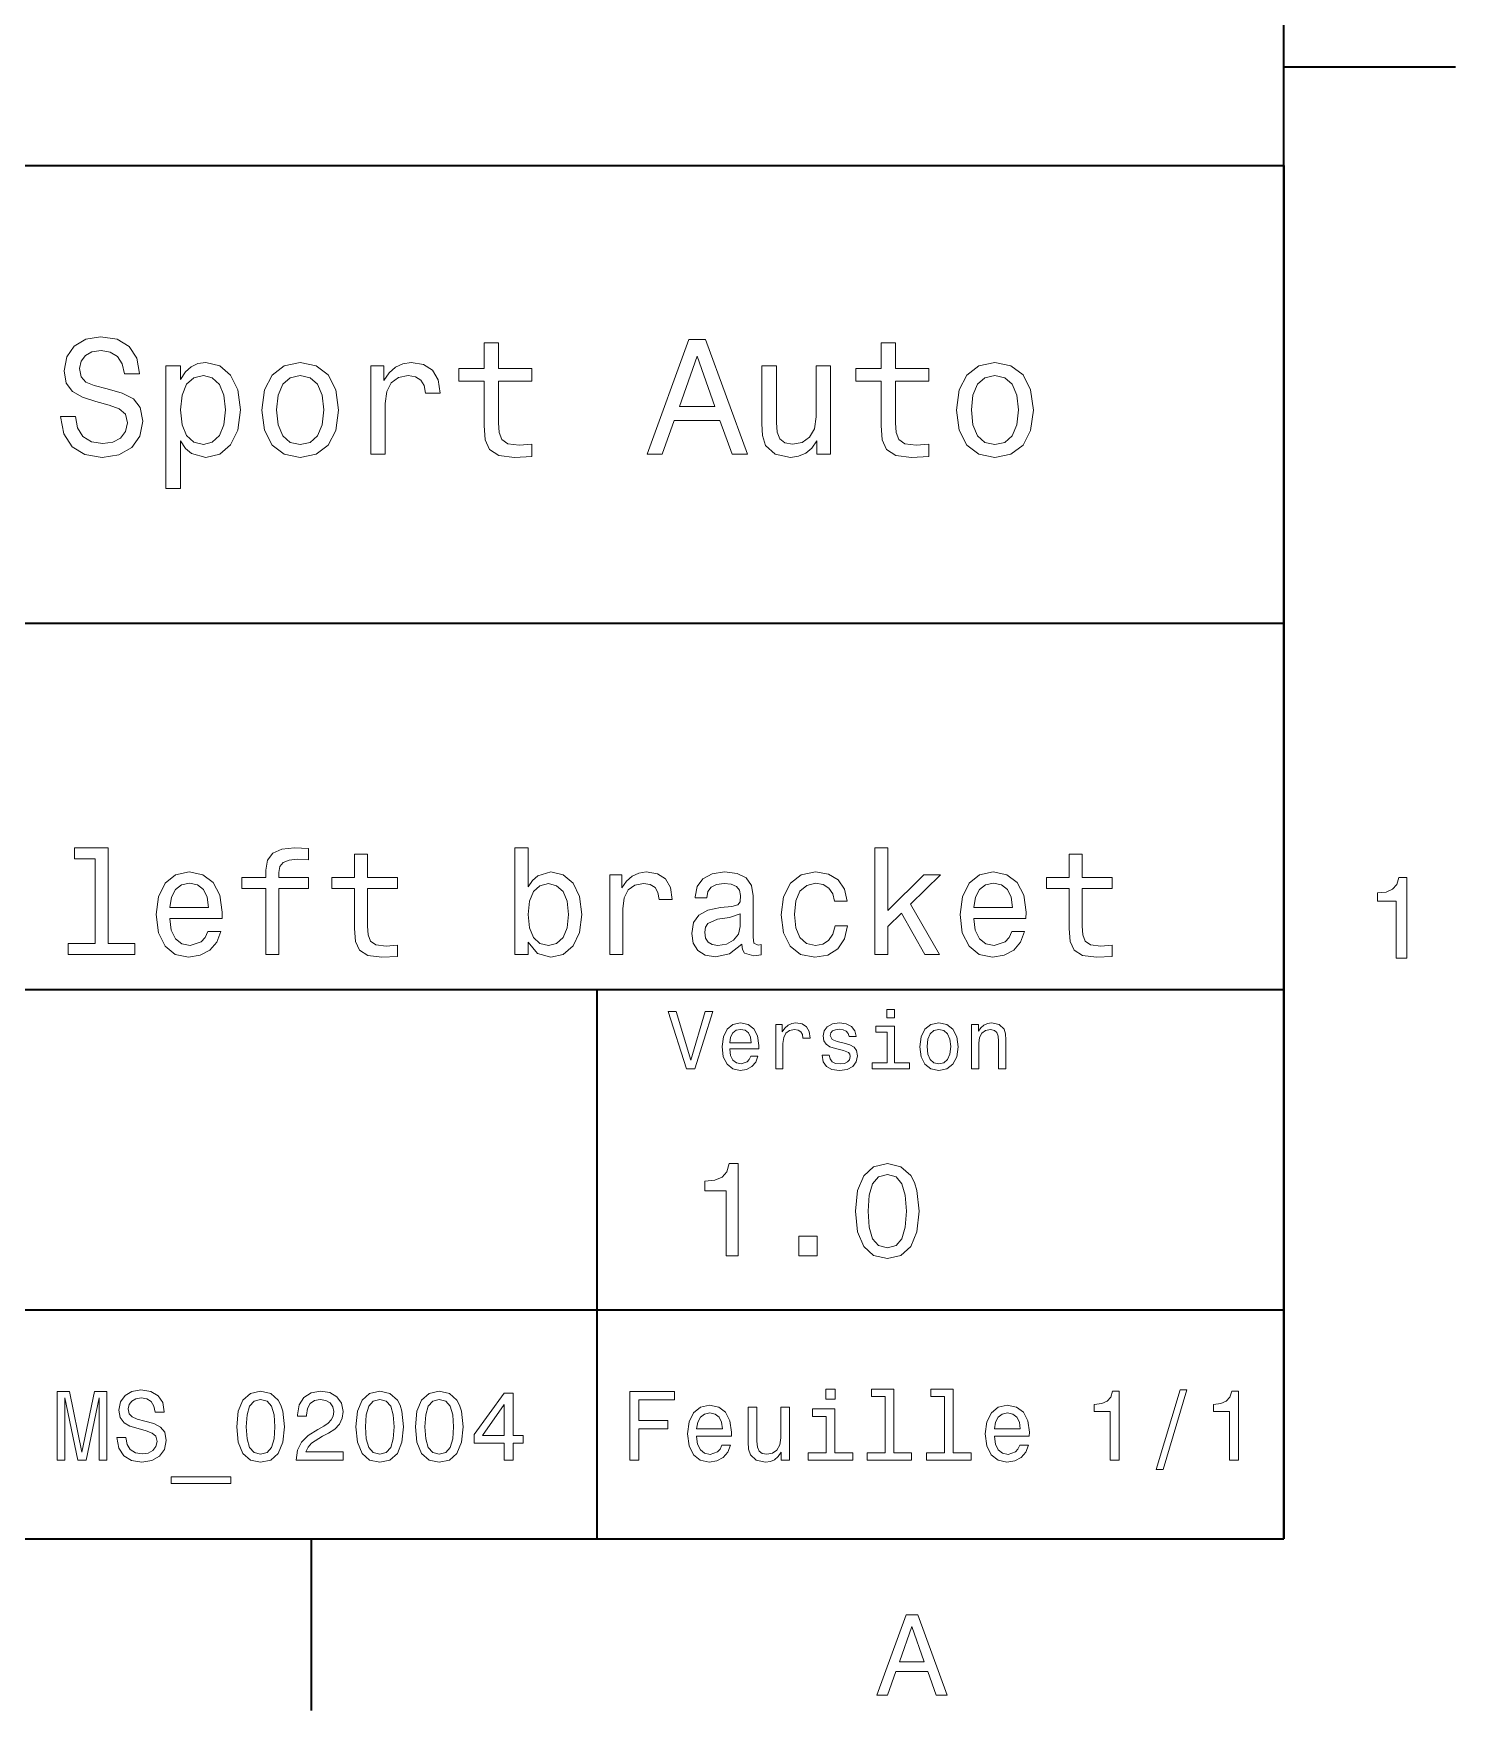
# Model space of a CAD drawing. Extents: x 0 to 420, y 0 to 297.
# Drawn here: x 355.4 to 417.5, y 2.5 to 75.8 of the extents above; entities that cross this region are included whole.
import ezdxf

# ---------------------------------------------------------------- set-up
doc = ezdxf.new("R2010")
doc.units = 0

msp = doc.modelspace()

# ---------------------------------------------------------------- linework, layer by layer
at = {"color": 7, "lineweight": 35}
for p, q in [((410, 10), (410, 287)), ((220, 70), (410, 70)), ((410, 70), (410, 10)), ((285, 50), (410, 50)), ((285, 34), (410, 34)), ((380, 10), (380, 34)), ((285, 20), (410, 20)), ((10, 10), (410, 10)), ((220, 10), (410, 10))]:
    msp.add_line(p, q, dxfattribs=at)
at = {"color": 7, "lineweight": 35, "ltscale": 0.1875}
for p, q in [((410, 74.300003), (417.5, 74.300003)), ((367.5, 10), (367.5, 2.5))]:
    msp.add_line(p, q, dxfattribs=at)
at = {"color": 7, "lineweight": 13}
for points in [[(357.20462, 59.030979), (356.549011, 59.030979), (356.693085, 58.267288), (357.053314, 57.70533), (357.608063, 57.366714), (358.357361, 57.244236), (359.099426, 57.359509), (359.654175, 57.67651), (360.007202, 58.17363), (360.136902, 58.82925), (360.028809, 59.420029), (359.726227, 59.801872), (359.236328, 60.054031), (358.580688, 60.241352), (358.018738, 60.378242), (357.651306, 60.536743), (357.442383, 60.767288), (357.377533, 61.127522), (357.442383, 61.451729), (357.6297, 61.696686), (357.917877, 61.862389), (358.314117, 61.920029), (358.71759, 61.84798), (359.034576, 61.653458), (359.24353, 61.32925), (359.344391, 60.889767), (360, 60.889767), (360, 60.904179), (359.884735, 61.581409), (359.546112, 62.085732), (359.01297, 62.402737), (358.292511, 62.510807), (357.644104, 62.402737), (357.139771, 62.100143), (356.815552, 61.631844), (356.700287, 61.026657), (356.793945, 60.486309), (357.067719, 60.118874), (357.5, 59.873917), (358.09079, 59.6866), (358.674347, 59.520893), (359.113831, 59.362389), (359.380402, 59.131844), (359.47406, 58.757202), (359.387604, 58.375359), (359.164276, 58.087173), (358.825653, 57.907059), (358.386169, 57.849422), (357.896271, 57.928673), (357.521606, 58.159222), (357.283875, 58.533859)], [(382.175781, 57.381123), (382.838623, 57.381123), (383.364563, 58.850864), (385.360229, 58.850864), (385.886169, 57.381123), (386.563416, 57.381123), (384.733429, 62.388329), (383.998566, 62.388329)], [(375.050415, 60.579971), (375.050415, 58.64193), (375.093658, 58.015129), (375.29538, 57.582851), (375.698853, 57.330688), (376.383301, 57.244236), (377.132568, 57.280258), (377.132568, 57.827808), (376.585022, 57.78458), (376.087891, 57.842216), (375.82132, 58.022331), (375.706055, 58.324928), (375.684448, 58.75), (375.684448, 60.579971), (377.132568, 60.579971), (377.132568, 61.120316), (375.684448, 61.120316), (375.684448, 62.251438), (375.050415, 62.251438), (375.050415, 61.120316), (373.955322, 61.120316), (373.955322, 60.579971)], [(383.595093, 59.463257), (384.365997, 61.667866), (385.136902, 59.463257)], [(392.399109, 60.579971), (392.399109, 58.64193), (392.442352, 58.015129), (392.644073, 57.582851), (393.047546, 57.330688), (393.731995, 57.244236), (394.481262, 57.280258), (394.481262, 57.827808), (393.933716, 57.78458), (393.436584, 57.842216), (393.170013, 58.022331), (393.054749, 58.324928), (393.033142, 58.75), (393.033142, 60.579971), (394.481262, 60.579971), (394.481262, 61.120316), (393.033142, 61.120316), (393.033142, 62.251438), (392.399109, 62.251438), (392.399109, 61.120316), (391.304016, 61.120316), (391.304016, 60.579971)], [(361.786743, 60.652016), (361.786743, 61.25), (361.15274, 61.25), (361.15274, 55.882565), (361.786743, 55.882565), (361.786743, 57.971901), (362.010101, 57.633286), (362.262268, 57.409943), (362.896271, 57.244236), (363.501465, 57.381123), (363.976959, 57.791786), (364.286743, 58.440201), (364.402039, 59.319164), (364.286743, 60.190922), (363.976959, 60.839336), (363.501465, 61.242794), (362.896271, 61.386887), (362.550446, 61.343658), (362.255066, 61.206772), (362.002899, 60.976223)], [(362.788208, 57.8134), (362.363129, 57.907059), (362.053314, 58.195244), (361.858795, 58.663544), (361.793945, 59.319164), (361.858795, 59.967579), (362.053314, 60.435879), (362.363129, 60.716858), (362.788208, 60.817722), (363.177246, 60.716858), (363.48703, 60.428673), (363.68158, 59.960373), (363.753601, 59.319164), (363.68158, 58.67075), (363.48703, 58.195244), (363.177246, 57.907059)], [(365.338623, 59.311958), (365.453888, 58.432995), (365.785309, 57.78458), (366.311249, 57.381123), (367.017303, 57.244236), (367.716125, 57.381123), (368.242065, 57.777374), (368.573486, 58.425793), (368.695984, 59.311958), (368.573486, 60.190922), (368.242065, 60.846542), (367.716125, 61.242794), (367.017303, 61.386887), (366.311249, 61.242794), (365.785309, 60.839336), (365.453888, 60.190922)], [(365.98703, 59.319164), (366.05188, 59.967579), (366.253601, 60.435879), (366.57782, 60.72406), (367.017303, 60.824928), (367.449585, 60.72406), (367.773773, 60.443081), (367.975525, 59.967579), (368.047546, 59.319164), (367.975525, 58.663544), (367.773773, 58.188038), (367.449585, 57.899853), (367.017303, 57.806194), (366.57782, 57.899853), (366.253601, 58.188038), (366.05188, 58.663544)], [(370.100861, 57.381123), (370.734863, 57.381123), (370.734863, 59.592937), (370.799713, 60.12608), (370.994232, 60.507923), (371.311249, 60.738472), (371.736328, 60.817722), (372.053314, 60.767288), (372.291077, 60.623199), (372.435181, 60.378242), (372.485596, 60.046829), (373.126801, 60.046829), (373.040344, 60.630402), (372.802612, 61.048271), (372.406342, 61.30043), (371.865997, 61.386887), (371.498566, 61.32925), (371.181549, 61.185158), (370.900574, 60.940201), (370.677246, 60.608788), (370.677246, 61.25), (370.100861, 61.25)], [(390.194519, 61.25), (389.560516, 61.25), (389.560516, 59.016571), (389.488464, 58.497837), (389.279541, 58.123196), (388.955322, 57.892651), (388.530243, 57.820602), (388.19165, 57.878242), (387.975494, 58.051151), (387.853027, 58.346542), (387.824219, 58.764408), (387.824219, 61.25), (387.190186, 61.25), (387.190186, 58.706772), (387.211792, 58.195244), (387.348694, 57.770172), (387.766571, 57.381123), (388.436584, 57.244236), (388.796814, 57.294666), (389.106628, 57.424351), (389.373199, 57.647694), (389.589325, 57.971901), (389.589325, 57.381123), (390.194519, 57.381123)], [(395.698853, 59.311958), (395.814117, 58.432995), (396.145508, 57.78458), (396.671448, 57.381123), (397.377502, 57.244236), (398.076355, 57.381123), (398.602295, 57.777374), (398.933716, 58.425793), (399.056183, 59.311958), (398.933716, 60.190922), (398.602295, 60.846542), (398.076355, 61.242794), (397.377502, 61.386887), (396.671448, 61.242794), (396.145508, 60.839336), (395.814117, 60.190922)], [(396.34726, 59.319164), (396.412109, 59.967579), (396.613831, 60.435879), (396.938019, 60.72406), (397.377502, 60.824928), (397.809784, 60.72406), (398.134003, 60.443081), (398.335724, 59.967579), (398.407776, 59.319164), (398.335724, 58.663544), (398.134003, 58.188038), (397.809784, 57.899853), (397.377502, 57.806194), (396.938019, 57.899853), (396.613831, 58.188038), (396.412109, 58.663544)], [(358.051147, 39.706051), (358.051147, 36.010086), (356.877533, 36.010086), (356.877533, 35.530258), (359.78891, 35.530258), (359.78891, 36.010086), (358.621765, 36.010086), (358.621765, 40.185879), (357.156342, 40.185879), (357.156342, 39.706051)], [(365.514404, 38.409222), (365.514404, 35.530258), (366.085022, 35.530258), (366.085022, 38.409222), (367.381836, 38.409222), (367.381836, 38.895531), (366.085022, 38.895531), (366.085022, 39.109509), (366.130402, 39.368874), (366.279541, 39.543945), (366.53241, 39.647694), (366.895538, 39.6866), (367.381836, 39.66066), (367.381836, 40.153458), (366.765869, 40.185879), (366.208221, 40.127522), (365.819153, 39.95245), (365.585754, 39.647694), (365.514404, 39.213257), (365.514404, 38.895531), (364.470459, 38.895531), (364.470459, 38.409222)], [(369.391937, 38.409222), (369.391937, 36.664986), (369.430847, 36.100864), (369.612396, 35.711815), (369.975525, 35.484871), (370.591492, 35.407059), (371.265869, 35.43948), (371.265869, 35.932274), (370.773071, 35.893372), (370.325653, 35.945244), (370.085754, 36.107349), (369.981995, 36.379681), (369.962524, 36.762245), (369.962524, 38.409222), (371.265869, 38.409222), (371.265869, 38.895531), (369.962524, 38.895531), (369.962524, 39.913544), (369.391937, 39.913544), (369.391937, 38.895531), (368.406342, 38.895531), (368.406342, 38.409222)], [(376.971924, 36.068443), (377.393372, 35.569164), (377.970459, 35.407059), (378.515137, 35.530258), (378.949585, 35.899857), (379.221924, 36.489914), (379.325653, 37.274494), (379.221924, 38.059078), (378.943085, 38.642651), (378.515137, 39.005764), (377.970459, 39.135445), (377.399841, 38.966858), (377.166443, 38.759365), (376.971924, 38.480545), (376.971924, 40.185879), (376.401306, 40.185879), (376.401306, 35.530258), (376.971924, 35.530258)], [(392.125366, 35.530258), (392.695984, 35.530258), (392.695984, 36.755764), (393.292511, 37.332851), (394.317017, 35.530258), (394.958923, 35.530258), (393.681549, 37.728386), (394.991364, 39.012245), (394.271606, 39.012245), (392.695984, 37.443081), (392.695984, 40.185879), (392.125366, 40.185879)], [(400.619598, 38.409222), (400.619598, 36.664986), (400.658508, 36.100864), (400.840057, 35.711815), (401.203186, 35.484871), (401.819153, 35.407059), (402.49353, 35.43948), (402.49353, 35.932274), (402.000732, 35.893372), (401.553314, 35.945244), (401.313416, 36.107349), (401.209656, 36.379681), (401.190186, 36.762245), (401.190186, 38.409222), (402.49353, 38.409222), (402.49353, 38.895531), (401.190186, 38.895531), (401.190186, 39.913544), (400.619598, 39.913544), (400.619598, 38.895531), (399.634003, 38.895531), (399.634003, 38.409222)], [(361.319153, 37.105907), (363.601593, 37.105907), (363.608093, 37.371758), (363.504333, 38.117435), (363.219025, 38.675072), (362.765137, 39.012245), (362.162109, 39.135445), (361.572052, 39.005764), (361.118164, 38.642651), (360.826385, 38.052593), (360.722626, 37.274494), (360.819885, 36.476944), (361.111694, 35.893372), (361.559082, 35.530258), (362.142639, 35.407059), (362.648438, 35.491352), (363.063416, 35.711815), (363.368164, 36.061958), (363.543243, 36.528816), (362.979126, 36.528816), (362.862396, 36.269451), (362.693817, 36.074928), (362.213989, 35.919308), (361.844391, 35.990631), (361.565552, 36.217579), (361.384003, 36.587173), (361.319153, 37.086452)], [(380.551147, 35.530258), (381.121765, 35.530258), (381.121765, 37.520893), (381.180115, 38.000721), (381.355194, 38.344379), (381.640503, 38.551872), (382.023071, 38.623199), (382.30835, 38.577808), (382.522339, 38.448124), (382.652039, 38.227665), (382.697418, 37.929394), (383.274506, 37.929394), (383.196686, 38.454609), (382.982727, 38.830692), (382.626099, 39.057636), (382.139771, 39.135445), (381.809082, 39.083572), (381.523773, 38.953888), (381.270905, 38.733429), (381.069885, 38.435158), (381.069885, 39.012245), (380.551147, 39.012245)], [(386.309082, 35.98415), (386.309082, 35.964695), (386.341492, 35.744236), (386.438782, 35.588615), (386.84726, 35.465416), (387.164978, 35.517288), (387.164978, 35.958214), (387.028809, 35.938759), (386.84726, 36.023052), (386.81485, 36.282421), (386.81485, 38.085014), (386.73703, 38.545387), (386.510071, 38.869595), (386.114563, 39.064121), (385.556915, 39.135445), (385.012268, 39.057636), (384.610229, 38.837173), (384.357361, 38.493515), (384.273071, 38.039623), (384.273071, 38.000721), (384.785309, 38.000721), (384.830688, 38.273052), (384.973328, 38.467579), (385.206787, 38.584293), (385.537476, 38.629681), (385.855194, 38.59726), (386.082153, 38.5), (386.218292, 38.331409), (386.263702, 38.09798), (386.237762, 37.825645), (386.134003, 37.68948), (385.874634, 37.624638), (385.388336, 37.572765), (384.830688, 37.456051), (384.43515, 37.248558), (384.201721, 36.924351), (384.130402, 36.444523), (384.195251, 36.016571), (384.39624, 35.698845), (384.720459, 35.497837), (385.167877, 35.426514), (385.770905, 35.562679)], [(390.361664, 37.858067), (390.925781, 37.858067), (390.809082, 38.376801), (390.530273, 38.785301), (390.095825, 39.038185), (389.531708, 39.135445), (388.909241, 39.005764), (388.435883, 38.642651), (388.137604, 38.052593), (388.033875, 37.261528), (388.131134, 36.476944), (388.422913, 35.893372), (388.883301, 35.530258), (389.512268, 35.407059), (390.069885, 35.504322), (390.504333, 35.776657), (390.802612, 36.204609), (390.932281, 36.775215), (390.387604, 36.775215), (390.290344, 36.412102), (390.108795, 36.139767), (389.849426, 35.97118), (389.531708, 35.919308), (389.136169, 36.003601), (388.850861, 36.262966), (388.675781, 36.684437), (388.617432, 37.280979), (388.675781, 37.864552), (388.857361, 38.286022), (389.149139, 38.545387), (389.531708, 38.636166), (389.868896, 38.577808), (390.121765, 38.428673), (390.290344, 38.182274)], [(396.450287, 37.105907), (398.732727, 37.105907), (398.739197, 37.371758), (398.635437, 38.117435), (398.350159, 38.675072), (397.89624, 39.012245), (397.293213, 39.135445), (396.703186, 39.005764), (396.249268, 38.642651), (395.957489, 38.052593), (395.85376, 37.274494), (395.951019, 36.476944), (396.242798, 35.893372), (396.690186, 35.530258), (397.273773, 35.407059), (397.779541, 35.491352), (398.194519, 35.711815), (398.499268, 36.061958), (398.674347, 36.528816), (398.110229, 36.528816), (397.99353, 36.269451), (397.824921, 36.074928), (397.345093, 35.919308), (396.975494, 35.990631), (396.696686, 36.217579), (396.515137, 36.587173), (396.450287, 37.086452)], [(414.909241, 35.366787), (415.368164, 35.366787), (415.368164, 38.892002), (415.025208, 38.892002), (414.934448, 38.584366), (414.752899, 38.377594), (414.475525, 38.256557), (414.092224, 38.216209), (414.092224, 37.858143), (414.909241, 37.858143)], [(361.319153, 37.585735), (361.390503, 38.033138), (361.565552, 38.363831), (361.831421, 38.564842), (362.18158, 38.636166), (362.525208, 38.564842), (362.791077, 38.363831), (362.953186, 38.033138), (363.011536, 37.585735)], [(378.742065, 37.274494), (378.677246, 36.690922), (378.502167, 36.262966), (378.223328, 36.003601), (377.873199, 35.919308), (377.490631, 36.003601), (377.211823, 36.262966), (377.036743, 36.684437), (376.978394, 37.274494), (377.036743, 37.858067), (377.211823, 38.279537), (377.490631, 38.532421), (377.873199, 38.623199), (378.223328, 38.532421), (378.502167, 38.273052), (378.677246, 37.851585)], [(396.450287, 37.585735), (396.521606, 38.033138), (396.696686, 38.363831), (396.962524, 38.564842), (397.312683, 38.636166), (397.656342, 38.564842), (397.92218, 38.363831), (398.08429, 38.033138), (398.142639, 37.585735)], [(386.244232, 36.749279), (386.166443, 36.412102), (385.958923, 36.152737), (385.647705, 35.98415), (385.265137, 35.925793), (385.018738, 35.958214), (384.843658, 36.061958), (384.733429, 36.243515), (384.701019, 36.496395), (384.726929, 36.723343), (384.830688, 36.885445), (385.245667, 37.067001), (385.770905, 37.14481), (386.244232, 37.30043)], [(384.71109, 33.03458), (384.08429, 30.905619), (383.439484, 33.03458), (383.09726, 33.03458), (383.904175, 30.530979), (384.264404, 30.530979), (385.053314, 33.03458)], [(392.992798, 33.117435), (392.657776, 33.117435), (392.657776, 32.757202), (392.992798, 32.757202)], [(385.784576, 31.40634), (387.052582, 31.40634), (387.056183, 31.554033), (386.998566, 31.9683), (386.840057, 32.278099), (386.587891, 32.465416), (386.252869, 32.533859), (385.925079, 32.461815), (385.672913, 32.260086), (385.510803, 31.932276), (385.453156, 31.5), (385.507202, 31.056915), (385.669312, 30.732708), (385.917877, 30.530979), (386.242065, 30.462536), (386.523041, 30.509365), (386.753601, 30.631844), (386.922913, 30.826368), (387.020172, 31.085733), (386.706787, 31.085733), (386.641937, 30.941643), (386.548279, 30.833572), (386.281708, 30.747118), (386.076355, 30.786743), (385.921478, 30.912823), (385.820618, 31.118155), (385.784576, 31.395533)], [(385.784576, 31.672911), (385.824219, 31.921469), (385.921478, 32.105186), (386.069153, 32.216858), (386.263702, 32.256485), (386.45462, 32.216858), (386.602295, 32.105186), (386.692352, 31.921469), (386.724792, 31.672911)], [(387.794678, 30.530979), (388.111664, 30.530979), (388.111664, 31.636887), (388.144104, 31.903458), (388.241364, 32.094379), (388.399841, 32.209652), (388.612396, 32.249279), (388.770905, 32.224064), (388.889771, 32.152016), (388.961823, 32.029537), (388.98703, 31.863832), (389.307648, 31.863832), (389.264404, 32.155621), (389.145538, 32.364552), (388.947418, 32.490635), (388.677246, 32.533859), (388.49353, 32.505043), (388.335022, 32.432995), (388.194519, 32.310516), (388.082855, 32.144814), (388.082855, 32.465416), (387.794678, 32.465416)], [(390.791779, 31.658501), (390.485596, 31.730547), (390.258636, 31.8134), (390.182983, 31.982708), (390.20462, 32.101585), (390.280273, 32.188038), (390.40274, 32.242073), (390.579254, 32.263687), (390.748566, 32.242073), (390.881836, 32.177231), (390.968292, 32.079971), (391.004333, 31.950287), (391.314117, 31.950287), (391.314117, 31.957493), (391.260101, 32.191643), (391.112396, 32.375359), (390.881836, 32.490635), (390.579254, 32.533859), (390.273041, 32.490635), (390.049713, 32.371758), (389.90921, 32.195244), (389.865997, 31.971901), (389.898407, 31.755764), (389.999268, 31.604465), (390.164978, 31.496397), (390.406342, 31.420748), (390.759369, 31.334293), (390.975494, 31.244236), (391.033142, 31.17219), (391.054749, 31.064121), (391.022339, 30.930836), (390.935883, 30.829971), (390.79538, 30.765129), (390.608063, 30.743515), (390.409943, 30.765129), (390.265839, 30.840778), (390.168579, 30.963255), (390.128967, 31.132565), (389.822754, 31.132565), (389.873199, 30.844379), (390.020905, 30.635447), (390.255035, 30.509365), (390.579254, 30.462536), (390.917877, 30.509365), (391.166412, 30.635447), (391.317719, 30.837175), (391.371765, 31.100143), (391.332123, 31.327089), (391.220459, 31.481987), (391.036743, 31.582851)], [(392.981995, 30.79755), (392.981995, 32.400574), (392.167877, 32.400574), (392.167877, 32.130402), (392.664978, 32.130402), (392.664978, 30.79755), (392.016571, 30.79755), (392.016571, 30.530979), (393.637604, 30.530979), (393.637604, 30.79755)], [(394.087891, 31.496397), (394.145538, 31.056915), (394.311249, 30.732708), (394.574219, 30.530979), (394.927246, 30.462536), (395.276672, 30.530979), (395.539612, 30.729107), (395.705322, 31.053314), (395.766571, 31.496397), (395.705322, 31.935879), (395.539612, 32.263687), (395.276672, 32.461815), (394.927246, 32.533859), (394.574219, 32.461815), (394.311249, 32.260086), (394.145538, 31.935879)], [(394.412109, 31.5), (394.444519, 31.824207), (394.54538, 32.058357), (394.707489, 32.20245), (394.927246, 32.25288), (395.143372, 32.20245), (395.305481, 32.061958), (395.406342, 31.824207), (395.442352, 31.5), (395.406342, 31.17219), (395.305481, 30.934437), (395.143372, 30.790344), (394.927246, 30.743515), (394.707489, 30.790344), (394.54538, 30.934437), (394.444519, 31.17219)], [(396.350159, 30.530979), (396.667145, 30.530979), (396.667145, 31.647694), (396.699554, 31.903458), (396.804047, 32.090778), (396.966125, 32.206051), (397.182281, 32.249279), (397.355194, 32.213257), (397.463257, 32.115993), (397.517303, 31.95389), (397.535309, 31.737751), (397.535309, 30.530979), (397.852295, 30.530979), (397.852295, 31.802593), (397.837891, 32.058357), (397.773041, 32.270893), (397.560516, 32.465416), (397.229095, 32.533859), (397.04538, 32.508644), (396.890503, 32.440201), (396.757202, 32.324928), (396.65274, 32.170029), (396.65274, 32.465416), (396.350159, 32.465416)], [(385.631134, 22.360231), (386.155609, 22.360231), (386.155609, 26.38905), (385.763702, 26.38905), (385.659943, 26.037464), (385.452454, 25.801153), (385.135437, 25.662825), (384.697418, 25.616714), (384.697418, 25.207493), (385.631134, 25.207493)], [(391.285309, 24.314121), (391.371765, 23.409224), (391.642639, 22.763689), (392.074921, 22.371759), (392.674347, 22.244957), (393.268005, 22.371759), (393.700287, 22.763689), (393.965424, 23.409224), (394.057648, 24.314121), (393.965424, 25.213257), (393.855896, 25.570606), (393.700287, 25.864553), (393.268005, 26.256485), (392.674347, 26.38905), (392.074921, 26.256485), (391.642639, 25.858791), (391.371765, 25.213257)], [(391.838623, 24.314121), (391.884735, 25.011528), (392.028809, 25.51297), (392.288177, 25.806917), (392.674347, 25.910664), (393.054749, 25.806917), (393.314117, 25.51297), (393.458221, 25.011528), (393.504333, 24.314121), (393.458221, 23.610952), (393.314117, 23.10951), (393.054749, 22.815563), (392.674347, 22.717581), (392.288177, 22.815563), (392.028809, 23.10951), (391.884735, 23.610952)], [(388.806915, 22.360231), (389.602295, 22.360231), (389.602295, 23.219021), (388.806915, 23.219021)], [(356.402008, 13.428675), (356.734863, 13.428675), (356.734863, 16.152018), (357.296814, 13.428675), (357.668579, 13.428675), (358.226227, 16.152018), (358.226227, 13.428675), (358.563385, 13.428675), (358.563385, 16.428675), (358.036011, 16.428675), (357.482697, 13.783141), (356.933716, 16.428675), (356.402008, 16.428675)], [(359.402008, 14.418589), (359.008636, 14.418589), (359.095093, 13.960375), (359.311218, 13.623199), (359.644073, 13.42003), (360.093658, 13.346542), (360.53891, 13.415707), (360.871765, 13.605908), (361.083557, 13.904179), (361.161377, 14.297551), (361.096527, 14.652018), (360.914978, 14.881124), (360.621033, 15.032421), (360.227661, 15.144814), (359.890472, 15.226946), (359.670013, 15.322046), (359.544647, 15.460375), (359.505768, 15.676514), (359.544647, 15.871038), (359.657043, 16.018013), (359.829956, 16.117435), (360.067719, 16.152018), (360.309784, 16.108789), (360.5, 15.992075), (360.625366, 15.797551), (360.685883, 15.533862), (361.079254, 15.533862), (361.079254, 15.542507), (361.010071, 15.948848), (360.806915, 16.251442), (360.48703, 16.441643), (360.054749, 16.506485), (359.66571, 16.441643), (359.363098, 16.260086), (359.168579, 15.979107), (359.099426, 15.615994), (359.155609, 15.291787), (359.319885, 15.071326), (359.579254, 14.924352), (359.933716, 14.81196), (360.283844, 14.712537), (360.547546, 14.617435), (360.707489, 14.479107), (360.763672, 14.254323), (360.711823, 14.025216), (360.577789, 13.852305), (360.374634, 13.744237), (360.110931, 13.709655), (359.816986, 13.757205), (359.592224, 13.895534), (359.449554, 14.120317)], [(364.247833, 14.894093), (364.312683, 14.215418), (364.515839, 13.731268), (364.840057, 13.43732), (365.289612, 13.342219), (365.734863, 13.43732), (366.059082, 13.731268), (366.257904, 14.215418), (366.327087, 14.894093), (366.257904, 15.568444), (366.175781, 15.836456), (366.059082, 16.056917), (365.734863, 16.350864), (365.289612, 16.450289), (364.840057, 16.350864), (364.515839, 16.052593), (364.312683, 15.568444)], [(366.837158, 13.428675), (368.899139, 13.428675), (368.899139, 13.800432), (367.26944, 13.800432), (367.360229, 14.003603), (367.515839, 14.172191), (367.995667, 14.479107), (368.250702, 14.60879), (368.536011, 14.794669), (368.739197, 15.010807), (368.855896, 15.26585), (368.899139, 15.555476), (368.825653, 15.918589), (368.622467, 16.203892), (368.311218, 16.385447), (367.90921, 16.450289), (367.494232, 16.376802), (367.17868, 16.173632), (366.975494, 15.849424), (366.906342, 15.421471), (366.906342, 15.360951), (367.299713, 15.360951), (367.299713, 15.395534), (367.338623, 15.689482), (367.455322, 15.905621), (367.641205, 16.043949), (367.887604, 16.091499), (368.138336, 16.048271), (368.324188, 15.940203), (368.445251, 15.771614), (368.488464, 15.559799), (368.458221, 15.360951), (368.376068, 15.192364), (368.237732, 15.045389), (368.047546, 14.915707), (367.792511, 14.777378), (367.368866, 14.509366), (367.070587, 14.224064), (366.893372, 13.878242), (366.837158, 13.441643)], [(369.452454, 14.894093), (369.517273, 14.215418), (369.720459, 13.731268), (370.044678, 13.43732), (370.494232, 13.342219), (370.939484, 13.43732), (371.263672, 13.731268), (371.462524, 14.215418), (371.531708, 14.894093), (371.462524, 15.568444), (371.380402, 15.836456), (371.263672, 16.056917), (370.939484, 16.350864), (370.494232, 16.450289), (370.044678, 16.350864), (369.720459, 16.052593), (369.517273, 15.568444)], [(372.054749, 14.894093), (372.119598, 14.215418), (372.322754, 13.731268), (372.646973, 13.43732), (373.096527, 13.342219), (373.541779, 13.43732), (373.865997, 13.731268), (374.064819, 14.215418), (374.134003, 14.894093), (374.064819, 15.568444), (373.982697, 15.836456), (373.865997, 16.056917), (373.541779, 16.350864), (373.096527, 16.450289), (372.646973, 16.350864), (372.322754, 16.052593), (372.119598, 15.568444)], [(375.936584, 13.428675), (376.325653, 13.428675), (376.325653, 14.172191), (376.753601, 14.172191), (376.753601, 14.518012), (376.325653, 14.518012), (376.325653, 16.363834), (375.932281, 16.363834), (374.618164, 14.552594), (374.618164, 14.172191), (375.936584, 14.172191)], [(381.414978, 13.428675), (381.817017, 13.428675), (381.817017, 14.807637), (383.079254, 14.807637), (383.079254, 15.166427), (381.817017, 15.166427), (381.817017, 16.065563), (383.368866, 16.065563), (383.368866, 16.428675), (381.414978, 16.428675)], [(390.389038, 16.532421), (389.98703, 16.532421), (389.98703, 16.100145), (390.389038, 16.100145)], [(392.572052, 16.212536), (392.572052, 13.748559), (391.789612, 13.748559), (391.789612, 13.428675), (393.73056, 13.428675), (393.73056, 13.748559), (392.952454, 13.748559), (392.952454, 16.532421), (391.975494, 16.532421), (391.975494, 16.212536)], [(395.174347, 16.212536), (395.174347, 13.748559), (394.391937, 13.748559), (394.391937, 13.428675), (396.332855, 13.428675), (396.332855, 13.748559), (395.554749, 13.748559), (395.554749, 16.532421), (394.57782, 16.532421), (394.57782, 16.212536)], [(402.416443, 13.428675), (402.809814, 13.428675), (402.809814, 16.450289), (402.515839, 16.450289), (402.438049, 16.1866), (402.28241, 16.009367), (402.044678, 15.905621), (401.716125, 15.871038), (401.716125, 15.564121), (402.416443, 15.564121)], [(404.42218, 13.026657), (404.720459, 13.026657), (405.766571, 16.510807), (405.463989, 16.510807)], [(407.621033, 13.428675), (408.014404, 13.428675), (408.014404, 16.450289), (407.720459, 16.450289), (407.642639, 16.1866), (407.48703, 16.009367), (407.249268, 15.905621), (406.920746, 15.871038), (406.920746, 15.564121), (407.621033, 15.564121)], [(364.662811, 14.894093), (364.697388, 15.417148), (364.805481, 15.793228), (365, 16.013689), (365.289612, 16.091499), (365.574921, 16.013689), (365.76944, 15.793228), (365.877502, 15.417148), (365.912109, 14.894093), (365.877502, 14.366715), (365.76944, 13.990634), (365.574921, 13.770173), (365.289612, 13.696686), (365, 13.770173), (364.805481, 13.990634), (364.697388, 14.366715)], [(369.867432, 14.894093), (369.902008, 15.417148), (370.010071, 15.793228), (370.20459, 16.013689), (370.494232, 16.091499), (370.779541, 16.013689), (370.97406, 15.793228), (371.082123, 15.417148), (371.116699, 14.894093), (371.082123, 14.366715), (370.97406, 13.990634), (370.779541, 13.770173), (370.494232, 13.696686), (370.20459, 13.770173), (370.010071, 13.990634), (369.902008, 14.366715)], [(372.469727, 14.894093), (372.504303, 15.417148), (372.612396, 15.793228), (372.806915, 16.013689), (373.096527, 16.091499), (373.381836, 16.013689), (373.576355, 15.793228), (373.684418, 15.417148), (373.719025, 14.894093), (373.684418, 14.366715), (373.576355, 13.990634), (373.381836, 13.770173), (373.096527, 13.696686), (372.806915, 13.770173), (372.612396, 13.990634), (372.504303, 14.366715)], [(374.981262, 14.518012), (375.936584, 15.862392), (375.936584, 14.518012)], [(384.341492, 14.479107), (385.863098, 14.479107), (385.867432, 14.656341), (385.798279, 15.153459), (385.608063, 15.525217), (385.305481, 15.75), (384.903473, 15.832133), (384.510101, 15.745678), (384.207489, 15.503603), (384.01297, 15.110231), (383.943817, 14.591499), (384.008636, 14.059798), (384.203156, 13.67075), (384.501434, 13.428675), (384.890503, 13.346542), (385.227661, 13.402739), (385.504333, 13.549712), (385.707489, 13.783141), (385.824219, 14.09438), (385.44812, 14.09438), (385.370331, 13.92147), (385.257935, 13.791787), (384.938049, 13.688041), (384.69165, 13.735591), (384.505768, 13.886888), (384.384735, 14.133286), (384.341492, 14.466139)], [(384.341492, 14.798992), (384.389038, 15.097262), (384.505768, 15.317724), (384.682983, 15.45173), (384.916412, 15.49928), (385.145538, 15.45173), (385.322754, 15.317724), (385.430847, 15.097262), (385.469727, 14.798992)], [(388.400574, 15.75), (388.020172, 15.75), (388.020172, 14.409943), (387.976959, 14.098703), (387.851593, 13.873919), (387.657074, 13.735591), (387.402008, 13.692364), (387.198853, 13.726946), (387.069153, 13.830692), (386.995667, 14.007925), (386.978394, 14.258646), (386.978394, 15.75), (386.597992, 15.75), (386.597992, 14.224064), (386.610962, 13.917148), (386.693085, 13.662104), (386.943817, 13.428675), (387.345825, 13.346542), (387.561951, 13.376801), (387.747833, 13.454611), (387.907776, 13.588617), (388.037476, 13.783141), (388.037476, 13.428675), (388.400574, 13.428675)], [(390.376068, 13.748559), (390.376068, 15.672191), (389.399139, 15.672191), (389.399139, 15.347983), (389.995667, 15.347983), (389.995667, 13.748559), (389.21759, 13.748559), (389.21759, 13.428675), (391.162811, 13.428675), (391.162811, 13.748559)], [(397.353027, 14.479107), (398.874634, 14.479107), (398.878967, 14.656341), (398.809814, 15.153459), (398.619598, 15.525217), (398.317017, 15.75), (397.914978, 15.832133), (397.521606, 15.745678), (397.219025, 15.503603), (397.024506, 15.110231), (396.955322, 14.591499), (397.020172, 14.059798), (397.214691, 13.67075), (397.51297, 13.428675), (397.902008, 13.346542), (398.239197, 13.402739), (398.515839, 13.549712), (398.719025, 13.783141), (398.835724, 14.09438), (398.459656, 14.09438), (398.381836, 13.92147), (398.26944, 13.791787), (397.949554, 13.688041), (397.703186, 13.735591), (397.517303, 13.886888), (397.39624, 14.133286), (397.353027, 14.466139)], [(397.353027, 14.798992), (397.400574, 15.097262), (397.517303, 15.317724), (397.694519, 15.45173), (397.927948, 15.49928), (398.157074, 15.45173), (398.33429, 15.317724), (398.442352, 15.097262), (398.481262, 14.798992)], [(361.386169, 12.711096), (361.386169, 12.408502), (363.988464, 12.408502), (363.988464, 12.711096)], [(392.216858, 3.166787), (392.680847, 3.166787), (393.049011, 4.195605), (394.445984, 4.195605), (394.814117, 3.166787), (395.288177, 3.166787), (394.007202, 6.67183), (393.492798, 6.67183)], [(393.210388, 4.624279), (393.75, 6.167507), (394.289642, 4.624279)]]:
    msp.add_lwpolyline(points, close=True, dxfattribs=at)

doc.saveas('drawing.dxf')
